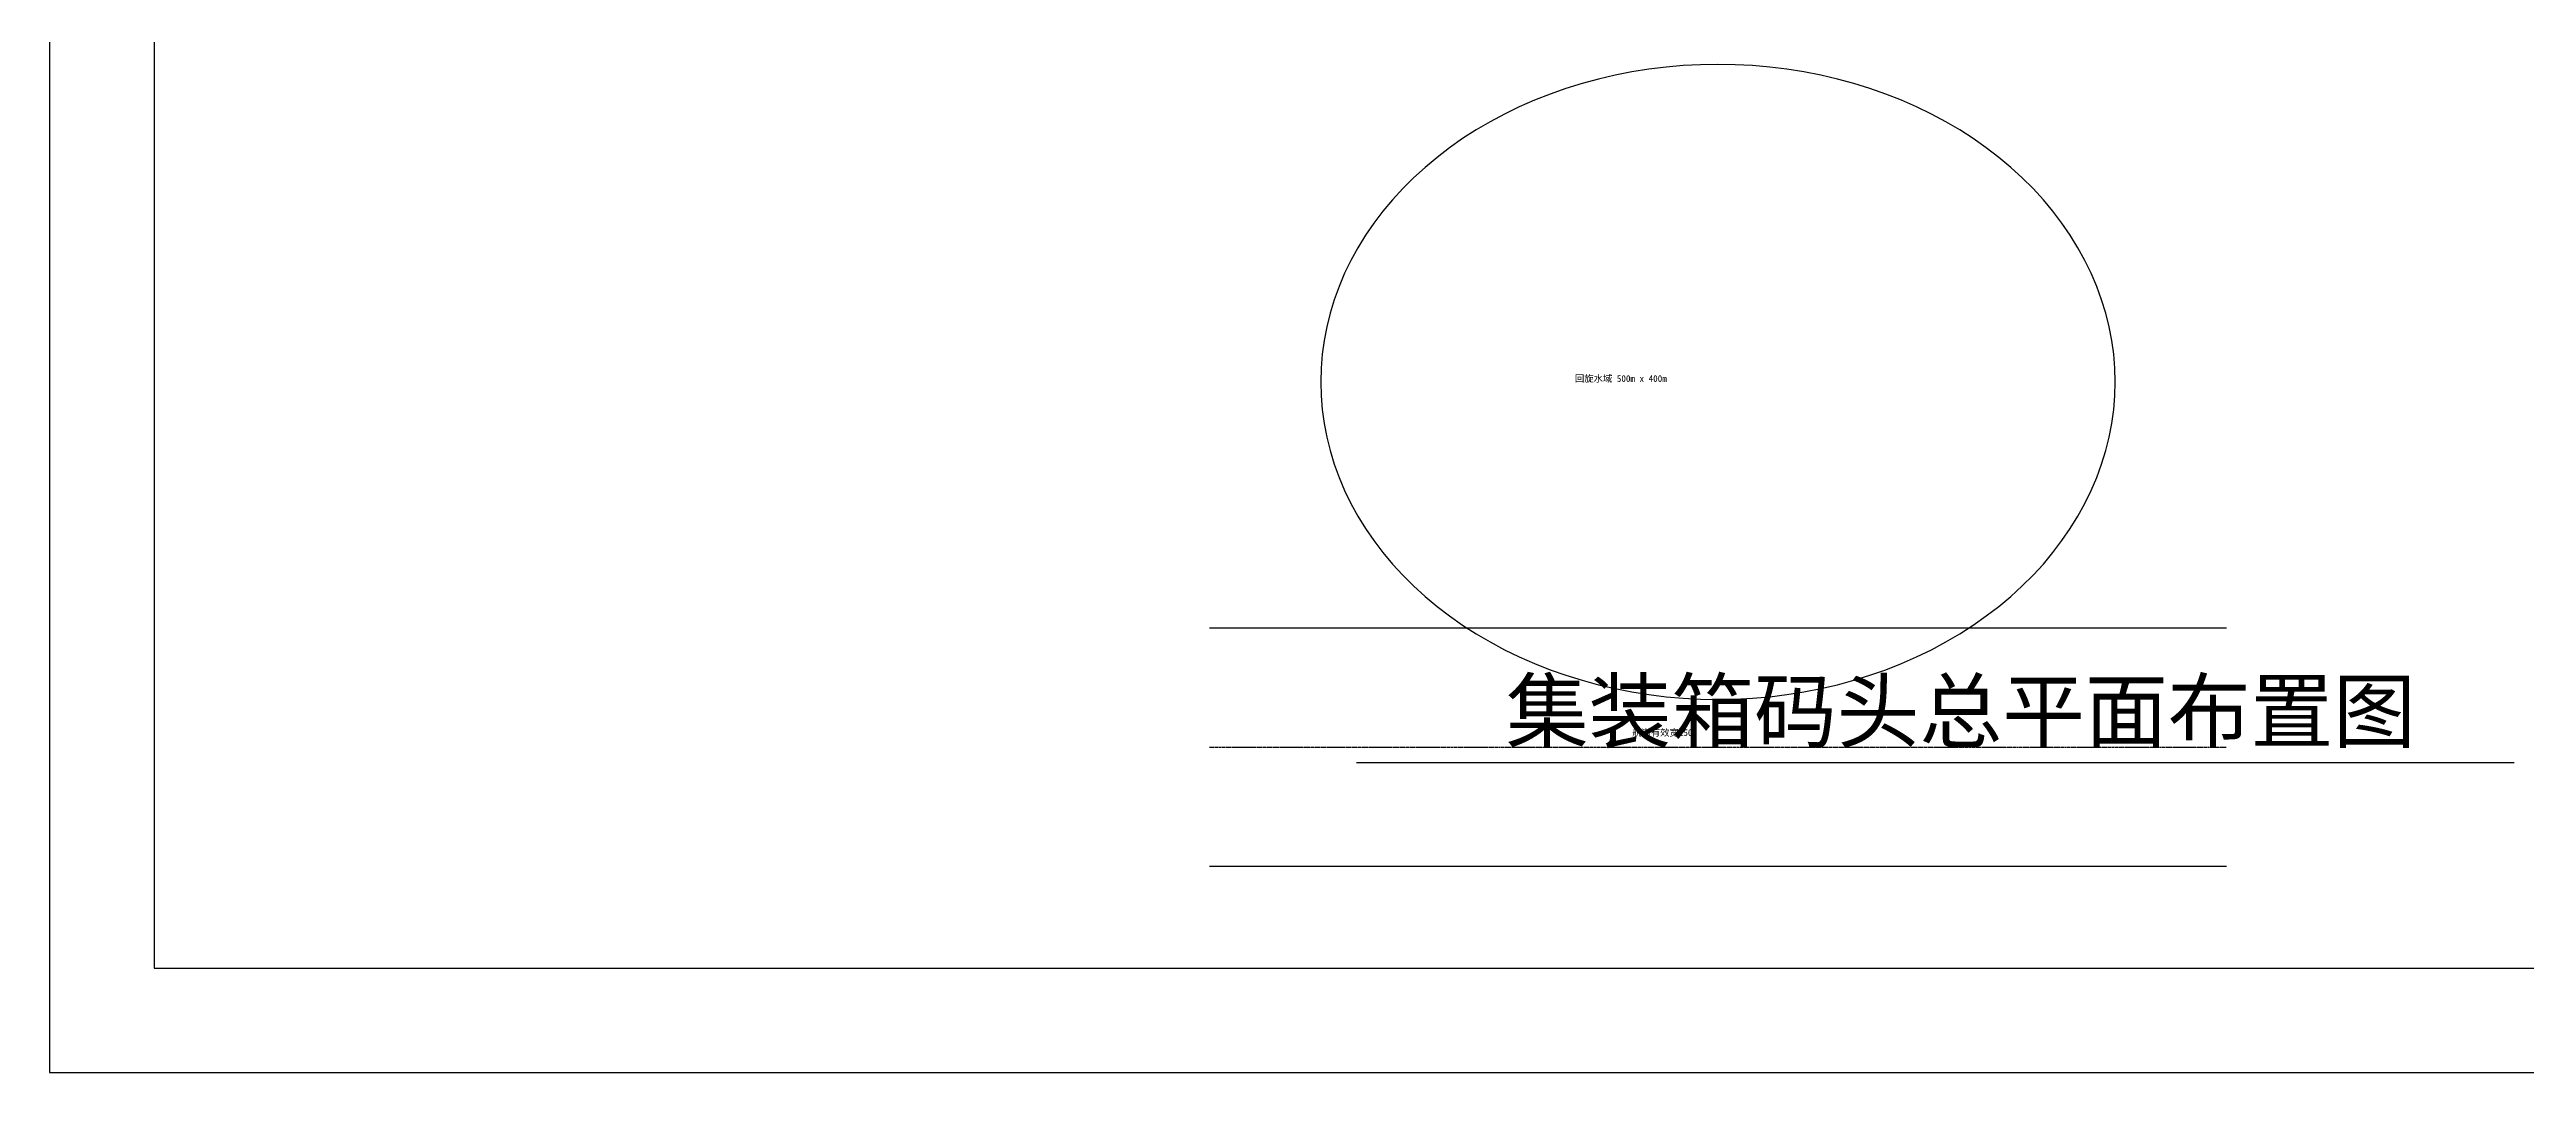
# Model space of a CAD drawing. Header units: metres. Extents: x -900 to 1450, y -760 to 900.
# Drawn here: x -900 to 659, y -760 to -116 of the extents above; entities that cross this region are included whole.
import ezdxf

# ---------------------------------------------------------------- set-up
doc = ezdxf.new("R2010")
doc.units = ezdxf.units.M
doc.linetypes.add('CENTER', pattern=[2, 1.25, -0.25, 0.25, -0.25])
for name, color, linetype in [('BORDER', 7, 'Continuous'), ('CENTER', 7, 'Continuous'), ('TEXT', 7, 'Continuous'), ('WATER', 7, 'Continuous')]:
    doc.layers.add(name, color=color, linetype=linetype)
doc.styles.add('CN-SIMSUN', font='SimSun.ttf')

msp = doc.modelspace()

# ---------------------------------------------------------------- linework, layer by layer
at = {"layer": 'BORDER'}
msp.add_line((-77.5, -564.818), (651, -564.818), dxfattribs=at)
for points in [[(-900, -760), (1450, -760), (1450, 899.81), (-900, 899.81), (-900, -760)], [(-834.2, -694.2), (1384.2, -694.2), (1384.2, 834.01), (-834.2, 834.01), (-834.2, -694.2)]]:
    msp.add_lwpolyline(points, close=True, dxfattribs=at)
at = {"layer": 'CENTER', "linetype": 'CENTER'}
msp.add_line((-170, -555), (470, -555), dxfattribs=at)
at = {"layer": 'WATER'}
for p, q in [((-170, -480), (470, -480)), ((-170, -630), (470, -630))]:
    msp.add_line(p, q, dxfattribs=at)
msp.add_lwpolyline([(400, -325), (399.762, -316.276), (399.049, -307.569), (397.861, -298.895), (396.202, -290.27), (394.074, -281.712), (391.481, -273.236), (388.429, -264.859), (384.923, -256.596), (380.97, -248.463), (376.577, -240.476), (371.753, -232.65), (366.506, -225), (360.848, -217.54), (354.788, -210.285), (348.338, -203.248), (341.511, -196.442), (334.319, -189.882), (326.777, -183.579), (318.898, -177.545), (310.697, -171.791), (302.19, -166.329), (293.394, -161.17), (284.325, -156.322), (275, -151.795), (265.437, -147.598), (255.655, -143.738), (245.671, -140.224), (235.505, -137.061), (225.176, -134.257), (214.705, -131.815), (204.11, -129.741), (193.412, -128.038), (182.632, -126.711), (171.789, -125.761), (160.905, -125.19), (150, -125), (139.095, -125.19), (128.211, -125.761), (117.368, -126.711), (106.588, -128.038), (95.89, -129.741), (85.295, -131.815), (74.824, -134.257), (64.495, -137.061), (54.329, -140.224), (44.345, -143.738), (34.563, -147.598), (25, -151.795), (15.675, -156.322), (6.606, -161.17), (-2.19, -166.329), (-10.697, -171.791), (-18.898, -177.545), (-26.777, -183.579), (-34.319, -189.882), (-41.511, -196.442), (-48.338, -203.248), (-54.788, -210.285), (-60.848, -217.54), (-66.506, -225), (-71.753, -232.65), (-76.577, -240.476), (-80.97, -248.463), (-84.923, -256.596), (-88.429, -264.859), (-91.481, -273.236), (-94.074, -281.712), (-96.202, -290.27), (-97.861, -298.895), (-99.049, -307.569), (-99.762, -316.276), (-100, -325), (-99.762, -333.724), (-99.049, -342.431), (-97.861, -351.105), (-96.202, -359.73), (-94.074, -368.288), (-91.481, -376.764), (-88.429, -385.141), (-84.923, -393.404), (-80.97, -401.537), (-76.577, -409.524), (-71.753, -417.35), (-66.506, -425), (-60.848, -432.46), (-54.788, -439.715), (-48.338, -446.752), (-41.511, -453.558), (-34.319, -460.118), (-26.777, -466.421), (-18.898, -472.455), (-10.697, -478.209), (-2.19, -483.671), (6.606, -488.83), (15.675, -493.678), (25, -498.205), (34.563, -502.402), (44.345, -506.262), (54.329, -509.776), (64.495, -512.939), (74.824, -515.743), (85.295, -518.185), (95.89, -520.259), (106.588, -521.962), (117.368, -523.289), (128.211, -524.239), (139.095, -524.81), (150, -525), (160.905, -524.81), (171.789, -524.239), (182.632, -523.289), (193.412, -521.962), (204.11, -520.259), (214.705, -518.185), (225.176, -515.743), (235.505, -512.939), (245.671, -509.776), (255.655, -506.262), (265.437, -502.402), (275, -498.205), (284.325, -493.678), (293.394, -488.83), (302.19, -483.671), (310.697, -478.209), (318.898, -472.455), (326.777, -466.421), (334.319, -460.118), (341.511, -453.558), (348.338, -446.752), (354.788, -439.715), (360.848, -432.46), (366.506, -425), (371.753, -417.35), (376.577, -409.524), (380.97, -401.537), (384.923, -393.404), (388.429, -385.141), (391.481, -376.764), (394.074, -368.288), (396.202, -359.73), (397.861, -351.105), (399.049, -342.431), (399.762, -333.724), (400, -325)], close=True, dxfattribs=at)

# ---------------------------------------------------------------- texts
at = {"layer": 'TEXT', "style": 'CN-SIMSUN'}
for s, height, p in [('回旋水域 500m x 400m', 4.2, (60, -325)), ('集装箱码头总平面布置图', 38.17562, (16.5, -551.456)), ('航道有效宽150m', 4.2, (96, -548))]:
    msp.add_text(s, height=height, dxfattribs=at).set_placement(p)

doc.saveas('drawing.dxf')
